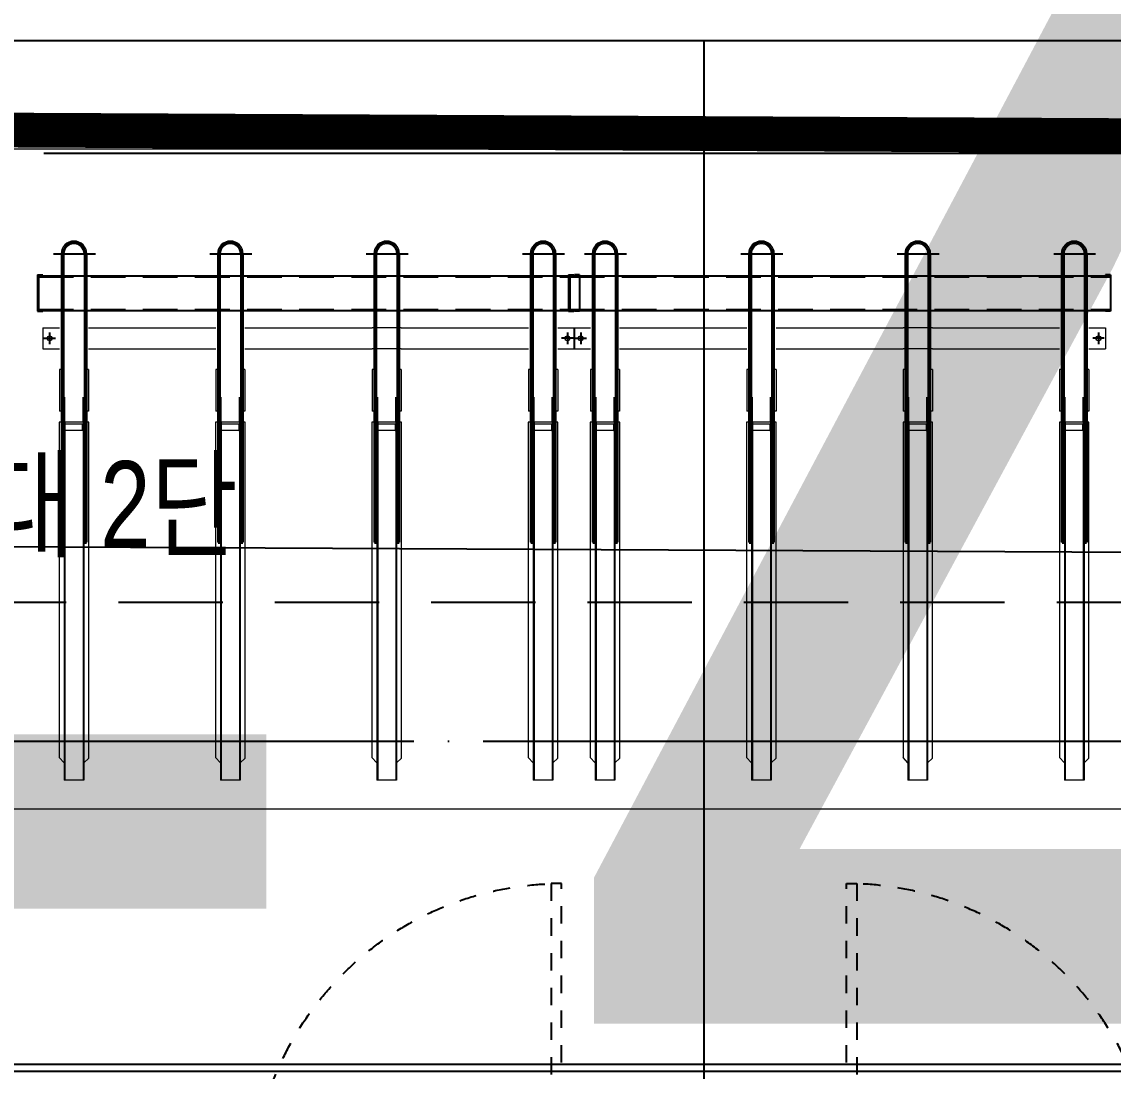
# Model space of a CAD drawing. Header units: millimetres. Extents: x 0 to 1390178, y 0 to 110113.
# Drawn here: x 470109 to 473250, y 49831 to 52851 of the extents above; entities that cross this region are included whole.
import ezdxf
from ezdxf.enums import TextEntityAlignment as Align
from ezdxf.xclip import XClip

# ---------------------------------------------------------------- set-up
doc = ezdxf.new("R2018")
doc.units = ezdxf.units.MM
doc.header["$LTSCALE"] = 100
doc.header["$XCLIPFRAME"] = 0
for name, pattern in [('X - 평면도$0$CEN', [62, 60, -1, 0, -1]), ('X - 평면도$0$H1', [1, 0.5, -0.5]), ('X - 평면도$0$HID', [1.5, 1, -0.5]), ('X - 평면도$0$PHANTOM2', [50, 40, -2, 2, -2, 2, -2])]:
    doc.linetypes.add(name, pattern=pattern)
doc.layers.get('DEFPOINTS').update_dxf_attribs({"color": 145})
for name, color, linetype in [('AA-XXXX-DIMS', 7, 'Continuous'), ('AA-XXXX-TEXT', 3, 'Continuous'), ('X - LAND$0$03-사철나무', 8, 'Continuous'), ('X - SHEET$0$AA-BORD-TEXT', 3, 'Continuous'), ('X - 평면도$0$$0$03-사철나무', 8, 'Continuous'), ('X - 평면도$0$0-구역계', 1, 'Continuous'), ('X - 평면도$0$4', 4, 'Continuous'), ('X - 평면도$0$A-CEN', 1, 'X - 평면도$0$CEN'), ('X - 평면도$0$A-grid', 7, 'Continuous'), ('X - 평면도$0$AA-EL-PCN8', 8, 'Continuous'), ('X - 평면도$0$AA-XXXX-CNTL', 1, 'X - 평면도$0$CEN'), ('X - 평면도$0$CEN', 1, 'X - 평면도$0$CEN'), ('X - 평면도$0$H7', 7, 'X - 평면도$0$HID'), ('X - 평면도$0$HID', 7, 'X - 평면도$0$HID')]:
    doc.layers.add(name, color=color, linetype=linetype)
for name, color, linetype, plot in [('X - LAND$0$DEFPOINT', 163, 'Continuous', False), ('X - 평면도$0$$0$DEFPOINT', 163, 'Continuous', False), ('X - 평면도$0$DEFPOINT', 163, 'Continuous', False)]:
    doc.layers.add(name, color=color, linetype=linetype, plot=plot)
doc.layers.add('X - 평면도$0$A-door', color=4, linetype='Continuous', lineweight=25)
doc.layers.add('X - 평면도$0$치수선', color=3, linetype='Continuous', lineweight=9)
doc.styles.add('HAUD01', font='Dotum.ttf')
doc.styles.get("Standard").update_dxf_attribs({"font": 'Dotum.ttf'})
doc.styles.add('X - SHEET$0$HAUD01', font='Dotum.ttf')
doc.dimstyles.new('HAUD-100', dxfattribs={"dimscale": 100, "dimtxt": 3, "dimasz": 1, "dimexe": 0, "dimexo": 3, "dimgap": 1, "dimtad": 1, "dimdec": 0, "dimdsep": 46, "dimlunit": 6, "dimtxsty": 'HAUD01', "dimblk": 'DIMDOT', "dimcen": 2.5, "dimdle": 1.5, "dimclrd": 7, "dimclre": 7, "dimclrt": 3, "dimadec": 0, "dimazin": 0, "dimtfac": 1, "dimtdec": 0, "dimtix": 1, "dimtmove": 2, "dimatfit": 3, "dimfxl": 1, "dimtvp": 1, "dimtolj": 1, "dimtzin": 0, "dimarcsym": 0})

# ---------------------------------------------------------------- blocks, each defined once
blk = doc.blocks.new('X - SHEET$0$HAUDsheetV')
at = {"layer": 'X - SHEET$0$AA-BORD-TEXT', "color": 3, "style": 'X - SHEET$0$HAUD01'}
for tag, p in [('PJCode', (786, 567.935)), ('작성자', (786.112, 194.824)), ('검토자', (786.112, 181.824)), ('최종검토자', (786.112, 168.824)), ('승인자', (786.112, 155.824)), ('일자', (786.832, 144.018)), ('개정번호', (812, 65.92))]:
    blk.add_attdef(tag, text='', height=3, dxfattribs=at).set_placement(p, align=Align.MIDDLE_CENTER)
at = {"layer": 'X - SHEET$0$AA-BORD-TEXT', "color": 3, "lineweight": 30, "flags": 104}
blk.add_attdef('PJTitle', text='', height=4, dxfattribs=at).set_placement((787.248, 536.622), align=Align.MIDDLE_CENTER)
blk = doc.blocks.new('X - SHEET')
ref = blk.add_blockref('X - SHEET$0$HAUDsheetV', (-100, 0), dxfattribs=dict(xscale=100, yscale=100, zscale=100))
lines = blk.add_mtext('중랑구 상봉동 116-49번지 일원 2030 청년주택 \\P신축공사', dxfattribs={"layer": 'X - SHEET$0$AA-BORD-TEXT', "color": 3, "insert": (78624.8, 53662.2), "char_height": 5056.517, "attachment_point": 1})
ref.add_attrib('PJTitle', '', (78624.8, 53662.2), dxfattribs={"flags": 104}).embed_mtext(lines)
blk = doc.blocks.new('DIMDOT')
at = {"layer": 'AA-XXXX-DIMS'}
for p, q in [((0, -1.5), (0, 1.5)), ((-1.5, 0), (1.5, 0))]:
    blk.add_line(p, q, dxfattribs=at)
for radius in [0.5, 0.25]:
    blk.add_circle((0, 0), radius, dxfattribs=at)
blk = doc.blocks.new('*D347')
at = {"color": 7, "lineweight": -2, "transparency": 16777216}
for p, q in [((-11317.2, 35787.4), (-11317.2, 37087.4)), ((-11217.2, 37087.4), (-6567.2, 37087.4)), ((-6467.2, 35787.4), (-6467.2, 37087.4))]:
    blk.add_line(p, q, dxfattribs=at)
at = {"layer": 'DEFPOINTS', "color": 0, "transparency": 16777216}
for p in [(-6467.2, 37087.4), (-11317.2, 35487.4, 0), (-6467.2, 35487.4, 0)]:
    blk.add_point(p, dxfattribs=at)
at = {"color": 7, "lineweight": -2, "transparency": 16777216, "xscale": 100, "yscale": 100, "zscale": 100, "rotation": 180}
blk.add_blockref('DIMDOT', (-11317.2, 37087.4), dxfattribs=at)
at = {"color": 7, "lineweight": -2, "transparency": 16777216, "xscale": 100, "yscale": 100, "zscale": 100}
blk.add_blockref('DIMDOT', (-6467.2, 37087.4), dxfattribs=at)
at = {"color": 3, "transparency": 16777216, "insert": (-8892.2, 37366.5), "char_height": 300, "attachment_point": 5, "style": 'HAUD01'}
blk.add_mtext('\\A1;4,850', dxfattribs=at)
blk = doc.blocks.new('*D377')
at = {"color": 7, "lineweight": -2, "transparency": 16777216}
for p, q in [((-13717.2, 35787.4), (-13717.2, 37087.4)), ((-13617.2, 37087.4), (-11417.2, 37087.4)), ((-11317.2, 35787.4), (-11317.2, 37087.4))]:
    blk.add_line(p, q, dxfattribs=at)
at = {"layer": 'DEFPOINTS', "color": 0, "transparency": 16777216}
for p in [(-11317.2, 37087.4), (-13717.2, 35487.4), (-11317.2, 35487.4)]:
    blk.add_point(p, dxfattribs=at)
at = {"color": 7, "lineweight": -2, "transparency": 16777216, "xscale": 100, "yscale": 100, "zscale": 100, "rotation": 180}
blk.add_blockref('DIMDOT', (-13717.2, 37087.4), dxfattribs=at)
at = {"color": 7, "lineweight": -2, "transparency": 16777216, "xscale": 100, "yscale": 100, "zscale": 100}
blk.add_blockref('DIMDOT', (-11317.2, 37087.4), dxfattribs=at)
at = {"color": 3, "transparency": 16777216, "insert": (-12517.2, 37366.5), "char_height": 300, "attachment_point": 5, "style": 'HAUD01'}
blk.add_mtext('\\A1;2,400', dxfattribs=at)
blk = doc.blocks.new('X - 평면도$0$A$C80b97300')
at = {"layer": 'X - 평면도$0$DEFPOINT'}
blk.add_lwpolyline([(159778.1, 61131.1), (159778.1, 61131.1), (126246.7, 50542.9), (117552.2, 69514.3), (112287.3, 67315.4), (106427.3, 84784.7), (99926.4, 82972.2), (96606.6, 93675.5), (102860.3, 95418.1), (120049, 99664.3), (127005.8, 101293.7), (135152.3, 103815.9), (143266.7, 106051.4), (150522.5, 89247.5), (152969.6, 82523.1), (154689.3, 77527.7), (159778.1, 61131.1)], dxfattribs=at)
blk = doc.blocks.new('X - 평면도$0$zw$32F5')
at = {"color": 8}
for p, q in [((6713, 1598), (6713, 767.9)), ((6721, 1598), (6721, 767.9)), ((6779, 1598), (6779, 767.9)), ((6787, 1598), (6787, 767.9)), ((7163, 1598), (7163, 767.9)), ((7171, 1598), (7171, 767.9)), ((7229, 1598), (7229, 767.9)), ((7237, 1598), (7237, 767.9)), ((7613, 1598), (7613, 767.9)), ((7621, 1598), (7621, 767.9)), ((7679, 1598), (7679, 767.9)), ((7687, 1598), (7687, 767.9)), ((8063, 1598), (8063, 767.9)), ((8071, 1598), (8071, 767.9)), ((8129, 1598), (8129, 767.9)), ((8137, 1598), (8137, 767.9)), ((8241.3, 1598), (8241.3, 767.9)), ((8249.3, 1598), (8249.3, 767.9)), ((8307.3, 1598), (8307.3, 767.9)), ((8315.3, 1598), (8315.3, 767.9)), ((8691.3, 1598), (8691.3, 767.9)), ((8699.3, 1598), (8699.3, 767.9)), ((8757.3, 1598), (8757.3, 767.9)), ((8765.3, 1598), (8765.3, 767.9)), ((9141.3, 1598), (9141.3, 767.9)), ((9149.3, 1598), (9149.3, 767.9)), ((9207.3, 1598), (9207.3, 767.9)), ((9215.3, 1598), (9215.3, 767.9)), ((9591.3, 1598), (9591.3, 767.9)), ((9599.3, 1598), (9599.3, 767.9)), ((9657.3, 1598), (9657.3, 767.9)), ((9665.3, 1598), (9665.3, 767.9)), ((6713, 1265), (6708, 1265)), ((6708, 1265), (6708, 1145)), ((6792, 1265), (6787, 1265)), ((6792, 1265), (6792, 1145)), ((7163, 1265), (7158, 1265)), ((7158, 1265), (7158, 1145)), ((7242, 1265), (7237, 1265)), ((7242, 1265), (7242, 1145)), ((7613, 1265), (7608, 1265)), ((7608, 1265), (7608, 1145)), ((7692, 1265), (7687, 1265)), ((7692, 1265), (7692, 1145)), ((8063, 1265), (8058, 1265)), ((8058, 1265), (8058, 1145)), ((8142, 1265), (8137, 1265)), ((8142, 1265), (8142, 1145)), ((8241.3, 1265), (8236.3, 1265)), ((8236.3, 1265), (8236.3, 1145)), ((8320.3, 1265), (8315.3, 1265)), ((8320.3, 1265), (8320.3, 1145)), ((8691.3, 1265), (8686.3, 1265)), ((8686.3, 1265), (8686.3, 1145)), ((8770.3, 1265), (8765.3, 1265)), ((8770.3, 1265), (8770.3, 1145)), ((9141.3, 1265), (9136.3, 1265)), ((9136.3, 1265), (9136.3, 1145)), ((9220.3, 1265), (9215.3, 1265)), ((9220.3, 1265), (9220.3, 1145)), ((9591.3, 1265), (9586.3, 1265)), ((9586.3, 1265), (9586.3, 1145)), ((9670.3, 1265), (9665.3, 1265)), ((9670.3, 1265), (9670.3, 1145)), ((6721.7, 1113.6), (6721.7, 1185.6)), ((6724, 1113.6), (6724, 1185.6)), ((6776, 1113.6), (6776, 1185.6)), ((6778.3, 1113.6), (6778.3, 1185.6)), ((7171.7, 1113.6), (7171.7, 1185.6)), ((7174, 1113.6), (7174, 1185.6)), ((7226, 1113.6), (7226, 1185.6)), ((7228.3, 1113.6), (7228.3, 1185.6)), ((7621.7, 1113.6), (7621.7, 1185.6)), ((7624, 1113.6), (7624, 1185.6)), ((7676, 1113.6), (7676, 1185.6)), ((7678.3, 1113.6), (7678.3, 1185.6)), ((8071.7, 1113.6), (8071.7, 1185.6)), ((8074, 1113.6), (8074, 1185.6)), ((8126, 1113.6), (8126, 1185.6)), ((8128.3, 1113.6), (8128.3, 1185.6)), ((8250, 1113.6), (8250, 1185.6)), ((8252.3, 1113.6), (8252.3, 1185.6)), ((8304.3, 1113.6), (8304.3, 1185.6)), ((8306.6, 1113.6), (8306.6, 1185.6)), ((8700, 1113.6), (8700, 1185.6)), ((8702.3, 1113.6), (8702.3, 1185.6)), ((8754.3, 1113.6), (8754.3, 1185.6)), ((8756.6, 1113.6), (8756.6, 1185.6)), ((9150, 1113.6), (9150, 1185.6)), ((9152.3, 1113.6), (9152.3, 1185.6)), ((9204.3, 1113.6), (9204.3, 1185.6)), ((9206.6, 1113.6), (9206.6, 1185.6)), ((9600, 1113.6), (9600, 1185.6)), ((9602.3, 1113.6), (9602.3, 1185.6)), ((9654.3, 1113.6), (9654.3, 1185.6)), ((9656.6, 1113.6), (9656.6, 1185.6)), ((6713, 1145), (6708, 1145)), ((6721.7, 1136), (6724, 1136)), ((6778.3, 1136), (6776, 1136)), ((6792, 1145), (6787, 1145)), ((7163, 1145), (7158, 1145)), ((7171.7, 1136), (7174, 1136)), ((7228.3, 1136), (7226, 1136)), ((7242, 1145), (7237, 1145)), ((7613, 1145), (7608, 1145)), ((7621.7, 1136), (7624, 1136)), ((7678.3, 1136), (7676, 1136)), ((7692, 1145), (7687, 1145)), ((8063, 1145), (8058, 1145)), ((8071.7, 1136), (8074, 1136)), ((8128.3, 1136), (8126, 1136)), ((8142, 1145), (8137, 1145)), ((8241.3, 1145), (8236.3, 1145)), ((8250, 1136), (8252.3, 1136)), ((8306.6, 1136), (8304.3, 1136)), ((8320.3, 1145), (8315.3, 1145)), ((8691.3, 1145), (8686.3, 1145)), ((8700, 1136), (8702.3, 1136)), ((8756.6, 1136), (8754.3, 1136)), ((8770.3, 1145), (8765.3, 1145)), ((9141.3, 1145), (9136.3, 1145)), ((9150, 1136), (9152.3, 1136)), ((9206.6, 1136), (9204.3, 1136)), ((9220.3, 1145), (9215.3, 1145)), ((9591.3, 1145), (9586.3, 1145)), ((9600, 1136), (9602.3, 1136)), ((9656.6, 1136), (9654.3, 1136)), ((9670.3, 1145), (9665.3, 1145)), ((6713, 1113.6), (6707.5, 1113.6)), ((6707.5, 1113.6), (6707.5, 148.6)), ((6713, 1113.6), (6721, 1113.6)), ((6717.2, 1102.6), (6716.7, 1102.1)), ((6716.7, 1102.1), (6716.7, 1095.1)), ((6717.2, 1102.6), (6717.2, 1094.6)), ((6724, 1102.6), (6717.2, 1102.6)), ((6720.8, 1102.6), (6720.8, 1094.6)), ((6779, 1113.6), (6721, 1113.6)), ((6724, 1102.6), (6725, 1102.6)), ((6725.5, 1107.6), (6725, 1107.1)), ((6725, 1090.1), (6725, 1107.1)), ((6774.5, 1107.6), (6725.5, 1107.6)), ((6775, 1107.1), (6774.5, 1107.6)), ((6775, 1090.1), (6775, 1107.1)), ((6776, 1102.6), (6775, 1102.6)), ((6776, 1102.6), (6782.8, 1102.6)), ((6778.3, 1113.6), (6778.3, 133.6)), ((6787, 1113.6), (6779, 1113.6)), ((6779.2, 1102.6), (6779.2, 1094.6)), ((6782.8, 1102.6), (6783.3, 1102.1)), ((6782.8, 1102.6), (6782.8, 1094.6)), ((6783.3, 1102.1), (6783.3, 1095.1)), ((6792.5, 1113.6), (6787, 1113.6)), ((6792.5, 146.9), (6792.5, 1113.6)), ((7163, 1113.6), (7157.5, 1113.6)), ((7157.5, 1113.6), (7157.5, 148.6)), ((7163, 1113.6), (7171, 1113.6)), ((7167.2, 1102.6), (7166.7, 1102.1)), ((7166.7, 1102.1), (7166.7, 1095.1)), ((7167.2, 1102.6), (7167.2, 1094.6)), ((7174, 1102.6), (7167.2, 1102.6)), ((7170.8, 1102.6), (7170.8, 1094.6)), ((7229, 1113.6), (7171, 1113.6)), ((7174, 1102.6), (7175, 1102.6)), ((7175.5, 1107.6), (7175, 1107.1)), ((7175, 1090.1), (7175, 1107.1)), ((7224.5, 1107.6), (7175.5, 1107.6)), ((7225, 1107.1), (7224.5, 1107.6)), ((7225, 1090.1), (7225, 1107.1)), ((7226, 1102.6), (7225, 1102.6)), ((7226, 1102.6), (7232.8, 1102.6)), ((7228.3, 1113.6), (7228.3, 133.6)), ((7237, 1113.6), (7229, 1113.6)), ((7229.2, 1102.6), (7229.2, 1094.6)), ((7232.8, 1102.6), (7233.3, 1102.1)), ((7232.8, 1102.6), (7232.8, 1094.6)), ((7233.3, 1102.1), (7233.3, 1095.1)), ((7242.5, 1113.6), (7237, 1113.6)), ((7242.5, 146.9), (7242.5, 1113.6)), ((7613, 1113.6), (7607.5, 1113.6)), ((7607.5, 1113.6), (7607.5, 148.6)), ((7613, 1113.6), (7621, 1113.6)), ((7617.2, 1102.6), (7616.7, 1102.1)), ((7616.7, 1102.1), (7616.7, 1095.1)), ((7617.2, 1102.6), (7617.2, 1094.6)), ((7624, 1102.6), (7617.2, 1102.6)), ((7620.8, 1102.6), (7620.8, 1094.6)), ((7679, 1113.6), (7621, 1113.6)), ((7624, 1102.6), (7625, 1102.6)), ((7625.5, 1107.6), (7625, 1107.1)), ((7625, 1090.1), (7625, 1107.1)), ((7674.5, 1107.6), (7625.5, 1107.6)), ((7675, 1107.1), (7674.5, 1107.6)), ((7675, 1090.1), (7675, 1107.1)), ((7676, 1102.6), (7675, 1102.6)), ((7676, 1102.6), (7682.8, 1102.6)), ((7678.3, 1113.6), (7678.3, 133.6)), ((7687, 1113.6), (7679, 1113.6)), ((7679.2, 1102.6), (7679.2, 1094.6)), ((7682.8, 1102.6), (7683.3, 1102.1)), ((7682.8, 1102.6), (7682.8, 1094.6)), ((7683.3, 1102.1), (7683.3, 1095.1)), ((7692.5, 1113.6), (7687, 1113.6)), ((7692.5, 146.9), (7692.5, 1113.6)), ((8063, 1113.6), (8057.5, 1113.6)), ((8057.5, 1113.6), (8057.5, 148.6)), ((8063, 1113.6), (8071, 1113.6)), ((8067.2, 1102.6), (8066.7, 1102.1)), ((8066.7, 1102.1), (8066.7, 1095.1)), ((8067.2, 1102.6), (8067.2, 1094.6)), ((8074, 1102.6), (8067.2, 1102.6)), ((8070.8, 1102.6), (8070.8, 1094.6)), ((8129, 1113.6), (8071, 1113.6)), ((8074, 1102.6), (8075, 1102.6)), ((8075.5, 1107.6), (8075, 1107.1)), ((8075, 1090.1), (8075, 1107.1)), ((8124.5, 1107.6), (8075.5, 1107.6)), ((8125, 1107.1), (8124.5, 1107.6)), ((8125, 1090.1), (8125, 1107.1)), ((8126, 1102.6), (8125, 1102.6)), ((8126, 1102.6), (8132.8, 1102.6)), ((8128.3, 1113.6), (8128.3, 133.6)), ((8137, 1113.6), (8129, 1113.6)), ((8129.2, 1102.6), (8129.2, 1094.6)), ((8132.8, 1102.6), (8133.3, 1102.1)), ((8132.8, 1102.6), (8132.8, 1094.6)), ((8133.3, 1102.1), (8133.3, 1095.1)), ((8142.5, 1113.6), (8137, 1113.6)), ((8142.5, 146.9), (8142.5, 1113.6)), ((8241.3, 1113.6), (8235.8, 1113.6)), ((8235.8, 1113.6), (8235.8, 148.6)), ((8241.3, 1113.6), (8249.3, 1113.6)), ((8245.5, 1102.6), (8245, 1102.1)), ((8245, 1102.1), (8245, 1095.1)), ((8245.5, 1102.6), (8245.5, 1094.6)), ((8252.3, 1102.6), (8245.5, 1102.6)), ((8249.1, 1102.6), (8249.1, 1094.6)), ((8307.3, 1113.6), (8249.3, 1113.6)), ((8252.3, 1102.6), (8253.3, 1102.6)), ((8253.8, 1107.6), (8253.3, 1107.1)), ((8253.3, 1090.1), (8253.3, 1107.1)), ((8302.8, 1107.6), (8253.8, 1107.6)), ((8303.3, 1107.1), (8302.8, 1107.6)), ((8303.3, 1090.1), (8303.3, 1107.1)), ((8304.3, 1102.6), (8303.3, 1102.6)), ((8304.3, 1102.6), (8311.1, 1102.6)), ((8306.6, 1113.6), (8306.6, 133.6)), ((8315.3, 1113.6), (8307.3, 1113.6)), ((8307.5, 1102.6), (8307.5, 1094.6)), ((8311.1, 1102.6), (8311.6, 1102.1)), ((8311.1, 1102.6), (8311.1, 1094.6)), ((8311.6, 1102.1), (8311.6, 1095.1)), ((8320.8, 1113.6), (8315.3, 1113.6)), ((8320.8, 146.9), (8320.8, 1113.6)), ((8691.3, 1113.6), (8685.8, 1113.6)), ((8685.8, 1113.6), (8685.8, 148.6)), ((8691.3, 1113.6), (8699.3, 1113.6)), ((8695.5, 1102.6), (8695, 1102.1)), ((8695, 1102.1), (8695, 1095.1)), ((8695.5, 1102.6), (8695.5, 1094.6)), ((8702.3, 1102.6), (8695.5, 1102.6)), ((8699.1, 1102.6), (8699.1, 1094.6)), ((8757.3, 1113.6), (8699.3, 1113.6)), ((8702.3, 1102.6), (8703.3, 1102.6)), ((8703.8, 1107.6), (8703.3, 1107.1)), ((8703.3, 1090.1), (8703.3, 1107.1)), ((8752.8, 1107.6), (8703.8, 1107.6)), ((8753.3, 1107.1), (8752.8, 1107.6)), ((8753.3, 1090.1), (8753.3, 1107.1)), ((8754.3, 1102.6), (8753.3, 1102.6)), ((8754.3, 1102.6), (8761.1, 1102.6)), ((8756.6, 1113.6), (8756.6, 133.6)), ((8765.3, 1113.6), (8757.3, 1113.6)), ((8757.5, 1102.6), (8757.5, 1094.6)), ((8761.1, 1102.6), (8761.6, 1102.1)), ((8761.1, 1102.6), (8761.1, 1094.6)), ((8761.6, 1102.1), (8761.6, 1095.1)), ((8770.8, 1113.6), (8765.3, 1113.6)), ((8770.8, 146.9), (8770.8, 1113.6)), ((9141.3, 1113.6), (9135.8, 1113.6)), ((9135.8, 1113.6), (9135.8, 148.6)), ((9141.3, 1113.6), (9149.3, 1113.6)), ((9145.5, 1102.6), (9145, 1102.1)), ((9145, 1102.1), (9145, 1095.1)), ((9145.5, 1102.6), (9145.5, 1094.6)), ((9152.3, 1102.6), (9145.5, 1102.6)), ((9149.1, 1102.6), (9149.1, 1094.6)), ((9207.3, 1113.6), (9149.3, 1113.6)), ((9152.3, 1102.6), (9153.3, 1102.6)), ((9153.8, 1107.6), (9153.3, 1107.1)), ((9153.3, 1090.1), (9153.3, 1107.1)), ((9202.8, 1107.6), (9153.8, 1107.6)), ((9203.3, 1107.1), (9202.8, 1107.6)), ((9203.3, 1090.1), (9203.3, 1107.1)), ((9204.3, 1102.6), (9203.3, 1102.6)), ((9204.3, 1102.6), (9211.1, 1102.6)), ((9206.6, 1113.6), (9206.6, 133.6)), ((9215.3, 1113.6), (9207.3, 1113.6)), ((9207.5, 1102.6), (9207.5, 1094.6)), ((9211.1, 1102.6), (9211.6, 1102.1)), ((9211.1, 1102.6), (9211.1, 1094.6)), ((9211.6, 1102.1), (9211.6, 1095.1)), ((9220.8, 1113.6), (9215.3, 1113.6)), ((9220.8, 146.9), (9220.8, 1113.6)), ((9591.3, 1113.6), (9585.8, 1113.6)), ((9585.8, 1113.6), (9585.8, 148.6)), ((9591.3, 1113.6), (9599.3, 1113.6)), ((9595.5, 1102.6), (9595, 1102.1)), ((9595, 1102.1), (9595, 1095.1)), ((9595.5, 1102.6), (9595.5, 1094.6)), ((9602.3, 1102.6), (9595.5, 1102.6)), ((9599.1, 1102.6), (9599.1, 1094.6)), ((9657.3, 1113.6), (9599.3, 1113.6)), ((9602.3, 1102.6), (9603.3, 1102.6)), ((9603.8, 1107.6), (9603.3, 1107.1)), ((9603.3, 1090.1), (9603.3, 1107.1)), ((9652.8, 1107.6), (9603.8, 1107.6)), ((9653.3, 1107.1), (9652.8, 1107.6)), ((9653.3, 1090.1), (9653.3, 1107.1)), ((9654.3, 1102.6), (9653.3, 1102.6)), ((9654.3, 1102.6), (9661.1, 1102.6)), ((9656.6, 1113.6), (9656.6, 133.6)), ((9665.3, 1113.6), (9657.3, 1113.6)), ((9657.5, 1102.6), (9657.5, 1094.6)), ((9661.1, 1102.6), (9661.6, 1102.1)), ((9661.1, 1102.6), (9661.1, 1094.6)), ((9661.6, 1102.1), (9661.6, 1095.1)), ((9670.8, 1113.6), (9665.3, 1113.6)), ((9670.8, 146.9), (9670.8, 1113.6)), ((6717.2, 1094.6), (6716.7, 1095.1)), ((6724, 1094.6), (6717.2, 1094.6)), ((6724, 1094.6), (6725, 1094.6)), ((6725.5, 1089.6), (6725, 1090.1)), ((6774.5, 1089.6), (6725.5, 1089.6)), ((6774.5, 1089.6), (6775, 1090.1)), ((6776, 1094.6), (6775, 1094.6)), ((6776, 1094.6), (6782.8, 1094.6)), ((6782.8, 1094.6), (6783.3, 1095.1)), ((7167.2, 1094.6), (7166.7, 1095.1)), ((7174, 1094.6), (7167.2, 1094.6)), ((7174, 1094.6), (7175, 1094.6)), ((7175.5, 1089.6), (7175, 1090.1)), ((7224.5, 1089.6), (7175.5, 1089.6)), ((7224.5, 1089.6), (7225, 1090.1)), ((7226, 1094.6), (7225, 1094.6)), ((7226, 1094.6), (7232.8, 1094.6)), ((7232.8, 1094.6), (7233.3, 1095.1)), ((7617.2, 1094.6), (7616.7, 1095.1)), ((7624, 1094.6), (7617.2, 1094.6)), ((7624, 1094.6), (7625, 1094.6)), ((7625.5, 1089.6), (7625, 1090.1)), ((7674.5, 1089.6), (7625.5, 1089.6)), ((7674.5, 1089.6), (7675, 1090.1)), ((7676, 1094.6), (7675, 1094.6)), ((7676, 1094.6), (7682.8, 1094.6)), ((7682.8, 1094.6), (7683.3, 1095.1)), ((8067.2, 1094.6), (8066.7, 1095.1)), ((8074, 1094.6), (8067.2, 1094.6)), ((8074, 1094.6), (8075, 1094.6)), ((8075.5, 1089.6), (8075, 1090.1)), ((8124.5, 1089.6), (8075.5, 1089.6)), ((8124.5, 1089.6), (8125, 1090.1)), ((8126, 1094.6), (8125, 1094.6)), ((8126, 1094.6), (8132.8, 1094.6)), ((8132.8, 1094.6), (8133.3, 1095.1)), ((8245.5, 1094.6), (8245, 1095.1)), ((8252.3, 1094.6), (8245.5, 1094.6)), ((8252.3, 1094.6), (8253.3, 1094.6)), ((8253.8, 1089.6), (8253.3, 1090.1)), ((8302.8, 1089.6), (8253.8, 1089.6)), ((8302.8, 1089.6), (8303.3, 1090.1)), ((8304.3, 1094.6), (8303.3, 1094.6)), ((8304.3, 1094.6), (8311.1, 1094.6)), ((8311.1, 1094.6), (8311.6, 1095.1)), ((8695.5, 1094.6), (8695, 1095.1)), ((8702.3, 1094.6), (8695.5, 1094.6)), ((8702.3, 1094.6), (8703.3, 1094.6)), ((8703.8, 1089.6), (8703.3, 1090.1)), ((8752.8, 1089.6), (8703.8, 1089.6)), ((8752.8, 1089.6), (8753.3, 1090.1)), ((8754.3, 1094.6), (8753.3, 1094.6)), ((8754.3, 1094.6), (8761.1, 1094.6)), ((8761.1, 1094.6), (8761.6, 1095.1)), ((9145.5, 1094.6), (9145, 1095.1)), ((9152.3, 1094.6), (9145.5, 1094.6)), ((9152.3, 1094.6), (9153.3, 1094.6)), ((9153.8, 1089.6), (9153.3, 1090.1)), ((9202.8, 1089.6), (9153.8, 1089.6)), ((9202.8, 1089.6), (9203.3, 1090.1)), ((9204.3, 1094.6), (9203.3, 1094.6)), ((9204.3, 1094.6), (9211.1, 1094.6)), ((9211.1, 1094.6), (9211.6, 1095.1)), ((9595.5, 1094.6), (9595, 1095.1)), ((9602.3, 1094.6), (9595.5, 1094.6)), ((9602.3, 1094.6), (9603.3, 1094.6)), ((9603.8, 1089.6), (9603.3, 1090.1)), ((9652.8, 1089.6), (9603.8, 1089.6)), ((9652.8, 1089.6), (9653.3, 1090.1)), ((9654.3, 1094.6), (9653.3, 1094.6)), ((9654.3, 1094.6), (9661.1, 1094.6)), ((9661.1, 1094.6), (9661.6, 1095.1)), ((6721, 767.9), (6713, 767.9)), ((6787, 767.9), (6779, 767.9)), ((7171, 767.9), (7163, 767.9)), ((7237, 767.9), (7229, 767.9)), ((7621, 767.9), (7613, 767.9)), ((7687, 767.9), (7679, 767.9)), ((8071, 767.9), (8063, 767.9)), ((8137, 767.9), (8129, 767.9)), ((8249.3, 767.9), (8241.3, 767.9)), ((8315.3, 767.9), (8307.3, 767.9)), ((8699.3, 767.9), (8691.3, 767.9)), ((8765.3, 767.9), (8757.3, 767.9)), ((9149.3, 767.9), (9141.3, 767.9)), ((9215.3, 767.9), (9207.3, 767.9)), ((9599.3, 767.9), (9591.3, 767.9)), ((9665.3, 767.9), (9657.3, 767.9)), ((6721.7, 133.6), (6707.5, 148.6)), ((6721.7, 133.6), (6721.7, 83.6)), ((6721.7, 133.6), (6724, 133.6)), ((6778.3, 133.6), (6776, 133.6)), ((6778.3, 133.6), (6792.5, 146.9)), ((6778.3, 133.6), (6778.3, 83.6)), ((7171.7, 133.6), (7157.5, 148.6)), ((7171.7, 133.6), (7171.7, 83.6)), ((7171.7, 133.6), (7174, 133.6)), ((7228.3, 133.6), (7226, 133.6)), ((7228.3, 133.6), (7242.5, 146.9)), ((7228.3, 133.6), (7228.3, 83.6)), ((7621.7, 133.6), (7607.5, 148.6)), ((7621.7, 133.6), (7621.7, 83.6)), ((7621.7, 133.6), (7624, 133.6)), ((7678.3, 133.6), (7676, 133.6)), ((7678.3, 133.6), (7692.5, 146.9)), ((7678.3, 133.6), (7678.3, 83.6)), ((8071.7, 133.6), (8057.5, 148.6)), ((8071.7, 133.6), (8071.7, 83.6)), ((8071.7, 133.6), (8074, 133.6)), ((8128.3, 133.6), (8126, 133.6)), ((8128.3, 133.6), (8142.5, 146.9)), ((8128.3, 133.6), (8128.3, 83.6)), ((8250, 133.6), (8235.8, 148.6)), ((8250, 133.6), (8250, 83.6)), ((8250, 133.6), (8252.3, 133.6)), ((8306.6, 133.6), (8304.3, 133.6)), ((8306.6, 133.6), (8320.8, 146.9)), ((8306.6, 133.6), (8306.6, 83.6)), ((8700, 133.6), (8685.8, 148.6)), ((8700, 133.6), (8700, 83.6)), ((8700, 133.6), (8702.3, 133.6)), ((8756.6, 133.6), (8754.3, 133.6)), ((8756.6, 133.6), (8770.8, 146.9)), ((8756.6, 133.6), (8756.6, 83.6)), ((9150, 133.6), (9135.8, 148.6)), ((9150, 133.6), (9150, 83.6)), ((9150, 133.6), (9152.3, 133.6)), ((9206.6, 133.6), (9204.3, 133.6)), ((9206.6, 133.6), (9220.8, 146.9)), ((9206.6, 133.6), (9206.6, 83.6)), ((9600, 133.6), (9585.8, 148.6)), ((9600, 133.6), (9600, 83.6)), ((9600, 133.6), (9602.3, 133.6)), ((9656.6, 133.6), (9654.3, 133.6)), ((9656.6, 133.6), (9670.8, 146.9)), ((9656.6, 133.6), (9656.6, 83.6)), ((6778.3, 83.6), (6721.7, 83.6)), ((7228.3, 83.6), (7171.7, 83.6)), ((7678.3, 83.6), (7621.7, 83.6)), ((8128.3, 83.6), (8071.7, 83.6)), ((8306.6, 83.6), (8250, 83.6)), ((8756.6, 83.6), (8700, 83.6)), ((9206.6, 83.6), (9150, 83.6)), ((9656.6, 83.6), (9600, 83.6))]:
    blk.add_line(p, q, dxfattribs=at)
for p, q in [((6660, 1385), (6708, 1385)), ((6660, 1385), (6660, 1325)), ((6792, 1385), (7158, 1385)), ((7242, 1385), (7608, 1385)), ((7692, 1385), (7608, 1385)), ((7692, 1385), (8058, 1385)), ((8142, 1385), (8190, 1385)), ((8188.3, 1385), (8236.3, 1385)), ((8188.3, 1385), (8188.3, 1325)), ((8190, 1385), (8190, 1325)), ((8320.3, 1385), (8686.3, 1385)), ((8770.3, 1385), (9136.3, 1385)), ((9220.3, 1385), (9136.3, 1385)), ((9220.3, 1385), (9586.3, 1385)), ((9670.3, 1385), (9718.3, 1385)), ((9718.3, 1385), (9718.3, 1325)), ((6660, 1325), (6708, 1325)), ((6792, 1325), (7158, 1325)), ((7242, 1325), (7608, 1325)), ((7692, 1325), (7608, 1325)), ((7692, 1325), (8058, 1325)), ((8142, 1325), (8190, 1325)), ((8188.3, 1325), (8236.3, 1325)), ((8320.3, 1325), (8686.3, 1325)), ((8770.3, 1325), (9136.3, 1325)), ((9220.3, 1325), (9136.3, 1325)), ((9220.3, 1325), (9586.3, 1325)), ((9670.3, 1325), (9718.3, 1325))]:
    blk.add_line(p, q)
at = {"color": 4}
blk.add_lwpolyline([(0, 1900), (13078.3, 1900), (13078.3, 0), (0, 0)], close=True, dxfattribs=at)
at = {"color": 8}
for points in [[(6721.7, 1101.1), (6720.8, 1101.1), (6720.8, 1103.5), (6721.7, 1103.5)], [(6778.3, 1101.1), (6779.2, 1101.1), (6779.2, 1103.5), (6778.3, 1103.5)], [(7171.7, 1101.1), (7170.8, 1101.1), (7170.8, 1103.5), (7171.7, 1103.5)], [(7228.3, 1101.1), (7229.2, 1101.1), (7229.2, 1103.5), (7228.3, 1103.5)], [(7621.7, 1101.1), (7620.8, 1101.1), (7620.8, 1103.5), (7621.7, 1103.5)], [(7678.3, 1101.1), (7679.2, 1101.1), (7679.2, 1103.5), (7678.3, 1103.5)], [(8071.7, 1101.1), (8070.8, 1101.1), (8070.8, 1103.5), (8071.7, 1103.5)], [(8128.3, 1101.1), (8129.2, 1101.1), (8129.2, 1103.5), (8128.3, 1103.5)], [(8250, 1101.1), (8249.1, 1101.1), (8249.1, 1103.5), (8250, 1103.5)], [(8306.6, 1101.1), (8307.5, 1101.1), (8307.5, 1103.5), (8306.6, 1103.5)], [(8700, 1101.1), (8699.1, 1101.1), (8699.1, 1103.5), (8700, 1103.5)], [(8756.6, 1101.1), (8757.5, 1101.1), (8757.5, 1103.5), (8756.6, 1103.5)], [(9150, 1101.1), (9149.1, 1101.1), (9149.1, 1103.5), (9150, 1103.5)], [(9206.6, 1101.1), (9207.5, 1101.1), (9207.5, 1103.5), (9206.6, 1103.5)], [(9600, 1101.1), (9599.1, 1101.1), (9599.1, 1103.5), (9600, 1103.5)], [(9656.6, 1101.1), (9657.5, 1101.1), (9657.5, 1103.5), (9656.6, 1103.5)], [(6721.7, 1096), (6720.8, 1096), (6720.8, 1093.6), (6721.7, 1093.6)], [(6778.3, 1096), (6779.2, 1096), (6779.2, 1093.6), (6778.3, 1093.6)], [(7171.7, 1096), (7170.8, 1096), (7170.8, 1093.6), (7171.7, 1093.6)], [(7228.3, 1096), (7229.2, 1096), (7229.2, 1093.6), (7228.3, 1093.6)], [(7621.7, 1096), (7620.8, 1096), (7620.8, 1093.6), (7621.7, 1093.6)], [(7678.3, 1096), (7679.2, 1096), (7679.2, 1093.6), (7678.3, 1093.6)], [(8071.7, 1096), (8070.8, 1096), (8070.8, 1093.6), (8071.7, 1093.6)], [(8128.3, 1096), (8129.2, 1096), (8129.2, 1093.6), (8128.3, 1093.6)], [(8250, 1096), (8249.1, 1096), (8249.1, 1093.6), (8250, 1093.6)], [(8306.6, 1096), (8307.5, 1096), (8307.5, 1093.6), (8306.6, 1093.6)], [(8700, 1096), (8699.1, 1096), (8699.1, 1093.6), (8700, 1093.6)], [(8756.6, 1096), (8757.5, 1096), (8757.5, 1093.6), (8756.6, 1093.6)], [(9150, 1096), (9149.1, 1096), (9149.1, 1093.6), (9150, 1093.6)], [(9206.6, 1096), (9207.5, 1096), (9207.5, 1093.6), (9206.6, 1093.6)], [(9600, 1096), (9599.1, 1096), (9599.1, 1093.6), (9600, 1093.6)], [(9656.6, 1096), (9657.5, 1096), (9657.5, 1093.6), (9656.6, 1093.6)]]:
    blk.add_lwpolyline(points, close=True, dxfattribs=at)
for points in [[(6721.7, 1113.4), (6721.7, 83.6)], [(6724, 1113.4), (6724, 83.6)], [(6776, 1113.6), (6776, 83.6)], [(7171.7, 1113.4), (7171.7, 83.6)], [(7174, 1113.4), (7174, 83.6)], [(7226, 1113.6), (7226, 83.6)], [(7621.7, 1113.4), (7621.7, 83.6)], [(7624, 1113.4), (7624, 83.6)], [(7676, 1113.6), (7676, 83.6)], [(8071.7, 1113.4), (8071.7, 83.6)], [(8074, 1113.4), (8074, 83.6)], [(8126, 1113.6), (8126, 83.6)], [(8250, 1113.4), (8250, 83.6)], [(8252.3, 1113.4), (8252.3, 83.6)], [(8304.3, 1113.6), (8304.3, 83.6)], [(8700, 1113.4), (8700, 83.6)], [(8702.3, 1113.4), (8702.3, 83.6)], [(8754.3, 1113.6), (8754.3, 83.6)], [(9150, 1113.4), (9150, 83.6)], [(9152.3, 1113.4), (9152.3, 83.6)], [(9204.3, 1113.6), (9204.3, 83.6)], [(9600, 1113.4), (9600, 83.6)], [(9602.3, 1113.4), (9602.3, 83.6)], [(9654.3, 1113.6), (9654.3, 83.6)], [(6714.9, 1098.6), (6725.7, 1098.6)], [(7164.9, 1098.6), (7175.7, 1098.6)], [(7614.9, 1098.6), (7625.7, 1098.6)], [(8064.9, 1098.6), (8075.7, 1098.6)], [(8243.2, 1098.6), (8254, 1098.6)], [(8693.2, 1098.6), (8704, 1098.6)], [(9143.2, 1098.6), (9154, 1098.6)], [(9593.2, 1098.6), (9604, 1098.6)]]:
    blk.add_lwpolyline(points, dxfattribs=at)
for centre in [(6680, 1355), (8170, 1355), (8208.3, 1355), (9698.3, 1355)]:
    blk.add_circle(centre, 7)
for centre, radius in [((6750, 1598), 37), ((7200, 1598), 37), ((7650, 1598), 37), ((8100, 1598), 37), ((8278.3, 1598), 37), ((8728.3, 1598), 37), ((9178.3, 1598), 37), ((9628.3, 1598), 37), ((6750, 1598), 29), ((7200, 1598), 29), ((7650, 1598), 29), ((8100, 1598), 29), ((8278.3, 1598), 29), ((8728.3, 1598), 29), ((9178.3, 1598), 29), ((9628.3, 1598), 29)]:
    blk.add_arc(centre, radius, 0, 180, dxfattribs=at)
for points in [[(6721.7, 1101.1), (6720.8, 1101.1), (6721.7, 1103.5), (6720.8, 1103.5)], [(6778.3, 1101.1), (6779.2, 1101.1), (6778.3, 1103.5), (6779.2, 1103.5)], [(7171.7, 1101.1), (7170.8, 1101.1), (7171.7, 1103.5), (7170.8, 1103.5)], [(7228.3, 1101.1), (7229.2, 1101.1), (7228.3, 1103.5), (7229.2, 1103.5)], [(7621.7, 1101.1), (7620.8, 1101.1), (7621.7, 1103.5), (7620.8, 1103.5)], [(7678.3, 1101.1), (7679.2, 1101.1), (7678.3, 1103.5), (7679.2, 1103.5)], [(8071.7, 1101.1), (8070.8, 1101.1), (8071.7, 1103.5), (8070.8, 1103.5)], [(8128.3, 1101.1), (8129.2, 1101.1), (8128.3, 1103.5), (8129.2, 1103.5)], [(8250, 1101.1), (8249.1, 1101.1), (8250, 1103.5), (8249.1, 1103.5)], [(8306.6, 1101.1), (8307.5, 1101.1), (8306.6, 1103.5), (8307.5, 1103.5)], [(8700, 1101.1), (8699.1, 1101.1), (8700, 1103.5), (8699.1, 1103.5)], [(8756.6, 1101.1), (8757.5, 1101.1), (8756.6, 1103.5), (8757.5, 1103.5)], [(9150, 1101.1), (9149.1, 1101.1), (9150, 1103.5), (9149.1, 1103.5)], [(9206.6, 1101.1), (9207.5, 1101.1), (9206.6, 1103.5), (9207.5, 1103.5)], [(9600, 1101.1), (9599.1, 1101.1), (9600, 1103.5), (9599.1, 1103.5)], [(9656.6, 1101.1), (9657.5, 1101.1), (9656.6, 1103.5), (9657.5, 1103.5)], [(6721.7, 1096), (6720.8, 1096), (6721.7, 1093.6), (6720.8, 1093.6)], [(6778.3, 1096), (6779.2, 1096), (6778.3, 1093.6), (6779.2, 1093.6)], [(7171.7, 1096), (7170.8, 1096), (7171.7, 1093.6), (7170.8, 1093.6)], [(7228.3, 1096), (7229.2, 1096), (7228.3, 1093.6), (7229.2, 1093.6)], [(7621.7, 1096), (7620.8, 1096), (7621.7, 1093.6), (7620.8, 1093.6)], [(7678.3, 1096), (7679.2, 1096), (7678.3, 1093.6), (7679.2, 1093.6)], [(8071.7, 1096), (8070.8, 1096), (8071.7, 1093.6), (8070.8, 1093.6)], [(8128.3, 1096), (8129.2, 1096), (8128.3, 1093.6), (8129.2, 1093.6)], [(8250, 1096), (8249.1, 1096), (8250, 1093.6), (8249.1, 1093.6)], [(8306.6, 1096), (8307.5, 1096), (8306.6, 1093.6), (8307.5, 1093.6)], [(8700, 1096), (8699.1, 1096), (8700, 1093.6), (8699.1, 1093.6)], [(8756.6, 1096), (8757.5, 1096), (8756.6, 1093.6), (8757.5, 1093.6)], [(9150, 1096), (9149.1, 1096), (9150, 1093.6), (9149.1, 1093.6)], [(9206.6, 1096), (9207.5, 1096), (9206.6, 1093.6), (9207.5, 1093.6)], [(9600, 1096), (9599.1, 1096), (9600, 1093.6), (9599.1, 1093.6)], [(9656.6, 1096), (9657.5, 1096), (9656.6, 1093.6), (9657.5, 1093.6)]]:
    blk.add_solid(points, dxfattribs=at)
at = {"layer": 'X - 평면도$0$4', "color": 9, "linetype": 'Continuous'}
for p, q in [((6645, 1537.3), (6645, 1432.7)), ((6645, 1537.3), (6660, 1537.3)), ((6648.2, 1535), (6648.2, 1435)), ((6648.2, 1535), (8201.8, 1535)), ((8167.5, 1535), (8201.8, 1535)), ((8173.3, 1537.3), (8173.3, 1432.7)), ((8173.3, 1537.3), (8188.3, 1537.3)), ((8176.5, 1535), (8176.5, 1435)), ((8176.5, 1535), (9730.1, 1535)), ((8205, 1537.3), (8190, 1537.3)), ((8190, 1537.3), (8190, 1535)), ((8205, 1537.3), (8205, 1432.7)), ((9695.8, 1535), (9730.1, 1535)), ((9733.3, 1537.3), (9718.3, 1537.3)), ((9718.3, 1537.3), (9718.3, 1535)), ((9733.3, 1537.3), (9733.3, 1432.7)), ((6645, 1432.7), (6660, 1432.7)), ((6648.2, 1435), (8201.8, 1435)), ((8167.5, 1435), (8201.8, 1435)), ((8173.3, 1432.7), (8188.3, 1432.7)), ((8176.5, 1435), (9730.1, 1435)), ((8190, 1435), (8190, 1432.7)), ((8205, 1432.7), (8190, 1432.7)), ((9695.8, 1435), (9730.1, 1435)), ((9718.3, 1435), (9718.3, 1432.7)), ((9733.3, 1432.7), (9718.3, 1432.7))]:
    blk.add_line(p, q, dxfattribs=at)
at = {"layer": 'X - 평면도$0$4', "color": 3, "linetype": 'Continuous'}
for p, q in [((6776.2, 955.2), (6778.5, 955.2)), ((7226.2, 955.2), (7228.5, 955.2)), ((7676.2, 955.2), (7678.5, 955.2)), ((8126.2, 955.2), (8128.5, 955.2)), ((8304.5, 955.2), (8306.8, 955.2)), ((8754.5, 955.2), (8756.8, 955.2)), ((9204.5, 955.2), (9206.8, 955.2)), ((9654.5, 955.2), (9656.8, 955.2))]:
    blk.add_line(p, q, dxfattribs=at)
at = {"layer": 'X - 평면도$0$CEN'}
for p, q in [((6691.1, 1598), (6811.5, 1598)), ((6717, 1598), (6717, 763.9)), ((6783, 1598), (6783, 763.9)), ((7141.1, 1598), (7261.5, 1598)), ((7167, 1598), (7167, 763.9)), ((7233, 1598), (7233, 763.9)), ((7591.1, 1598), (7711.5, 1598)), ((7617, 1598), (7617, 763.9)), ((7683, 1598), (7683, 763.9)), ((8041.1, 1598), (8161.5, 1598)), ((8067, 1598), (8067, 763.9)), ((8133, 1598), (8133, 763.9)), ((8219.4, 1598), (8339.8, 1598)), ((8245.3, 1598), (8245.3, 763.9)), ((8311.3, 1598), (8311.3, 763.9)), ((8669.4, 1598), (8789.8, 1598)), ((8695.3, 1598), (8695.3, 763.9)), ((8761.3, 1598), (8761.3, 763.9)), ((9119.4, 1598), (9239.8, 1598)), ((9145.3, 1598), (9145.3, 763.9)), ((9211.3, 1598), (9211.3, 763.9)), ((9569.4, 1598), (9689.8, 1598)), ((9595.3, 1598), (9595.3, 763.9)), ((9661.3, 1598), (9661.3, 763.9)), ((6663.4, 1355), (6696.6, 1355)), ((6680, 1371.6), (6680, 1338.4)), ((8186.6, 1355), (8153.4, 1355)), ((8170, 1371.6), (8170, 1338.4)), ((8191.7, 1355), (8224.9, 1355)), ((8208.3, 1371.6), (8208.3, 1338.4)), ((9714.9, 1355), (9681.7, 1355)), ((9698.3, 1371.6), (9698.3, 1338.4))]:
    blk.add_line(p, q, dxfattribs=at)
for centre in [(6750, 1598), (7200, 1598), (7650, 1598), (8100, 1598), (8278.3, 1598), (8728.3, 1598), (9178.3, 1598), (9628.3, 1598)]:
    blk.add_arc(centre, 33, 0, 180, dxfattribs=at)
at = {"layer": 'X - 평면도$0$HID', "color": 9}
for p, q in [((6648.2, 1531.8), (8201.8, 1531.8)), ((8167.5, 1531.8), (8201.8, 1531.8)), ((8176.5, 1531.8), (9730.1, 1531.8)), ((9695.8, 1531.8), (9730.1, 1531.8)), ((6648.2, 1438.2), (8201.8, 1438.2)), ((8165, 1438.2), (8201.8, 1438.2)), ((8176.5, 1438.2), (9730.1, 1438.2)), ((9693.3, 1438.2), (9730.1, 1438.2))]:
    blk.add_line(p, q, dxfattribs=at)
blk = doc.blocks.new('*U1018')
at = {"layer": 'X - 평면도$0$A-door', "color": 9}
for p, q in [((50, 20), (950, 20)), ((50, -20), (950, -20))]:
    blk.add_line(p, q, dxfattribs=at)
at = {"layer": 'X - 평면도$0$A-door', "linetype": 'X - 평면도$0$H1'}
blk.add_lwpolyline([(60, -25), (60, 890), (90, 890), (90, -25)], close=True, dxfattribs=at)
at = {"layer": 'X - 평면도$0$A-door'}
for points in [[(0, -100), (50, -100), (50, 100), (0, 100)], [(950, -100), (1000, -100), (1000, 100), (950, 100)], [(60, 25), (60, -890), (90, -890), (90, 25)]]:
    blk.add_lwpolyline(points, close=True, dxfattribs=at)
blk.add_circle((75, 0), 5, dxfattribs=at)
at = {"layer": 'X - 평면도$0$A-door', "color": 1, "linetype": 'X - 평면도$0$H1'}
blk.add_arc((60, 0), 890, 360, 90, dxfattribs=at)
at = {"layer": 'X - 평면도$0$A-door', "color": 1}
blk.add_arc((60, 0), 890, 270, 0, dxfattribs=at)
blk = doc.blocks.new('X - 평면도$0$A$C131C07CB')
at = {"layer": 'X - 평면도$0$0-구역계', "color": 1, "linetype": 'X - 평면도$0$PHANTOM2', "const_width": 100, "flags": 128}
blk.add_lwpolyline([(50107.6, 50545.8), (32939.7, 50631), (27658.3, 50495.5), (20509.2, 50187), (2300.2, 48328.6), (1988.3, 39917.6), (1940.1, 31389.8), (1398.8, 24265.2), (271.6, 6595.7), (50, 107.6), (11256.2, 50), (11485.5, 6794.9), (29908.6, 7122), (29397.3, 12804.7), (50106.3, 15382.4)], close=True, dxfattribs=at)
at = {"layer": 'X - 평면도$0$DEFPOINT'}
for points in [[(50107.6, 50545.8), (32939.7, 50631), (27658.3, 50495.5), (20509.2, 50187), (2300.2, 48328.6), (1988.3, 39917.6), (1940.1, 31389.8), (1398.8, 24265.2), (271.6, 6595.7), (50, 107.6), (11256.2, 50), (11485.5, 6794.9), (29908.6, 7122), (29397.3, 12804.7), (50106.3, 15382.4)], [(48907.6, 49351.7), (32952.1, 49430.9), (27699.5, 49296.2), (20596, 48989.6), (3460.7, 47240.8), (3188.2, 39892), (3139.9, 31340.9), (2595.9, 24181.5), (1470.3, 6537), (1291.4, 1301.2), (10096.5, 1256), (10324.9, 7974.4), (28597.9, 8298.9), (28098.2, 13852.2), (48906.4, 16442.3)]]:
    blk.add_lwpolyline(points, close=True, dxfattribs=at)
blk = doc.blocks.new('X - LAND', base_point=(-475.4, -286.7))
at = {"layer": 'X - LAND$0$03-사철나무'}
blk.add_line((41840.4, 65743.1), (82640.4, 65743.1), dxfattribs=at)
at = {"layer": 'X - LAND$0$DEFPOINT'}
blk.add_lwpolyline([(82640.5, 68365.6), (65472.6, 68450.8), (60191.2, 68315.3), (53042.1, 68006.8), (34833.1, 66148.4), (34521.2, 57737.5), (34473, 49209.6), (33931.7, 42085), (32804.5, 24415.6), (32582.9, 17927.4), (43789, 17869.8), (44018.4, 24614.7), (62441.5, 24941.8), (61930.2, 30624.5), (82639.2, 33202.2)], close=True, dxfattribs=at)
blk = doc.blocks.new('X - 평면도', base_point=(-475.4, -286.7))
at = {"layer": 'DEFPOINTS'}
blk.add_lwpolyline([(657286.2, 68689.6), (718213.6, 68689.6), (718213.6, 19243.1), (657286.2, 19243.1)], close=True, dxfattribs=at)
at = {"layer": 'X - 평면도$0$$0$03-사철나무'}
blk.add_line((671840.4, 65743.1), (712640.4, 65743.1), dxfattribs=at)
at = {"layer": 'X - 평면도$0$$0$DEFPOINT'}
blk.add_lwpolyline([(712640.5, 68365.6), (695472.6, 68450.8), (690191.2, 68315.3), (683042.1, 68006.8), (664833.1, 66148.4), (664521.2, 57737.5), (664473, 49209.6), (663931.7, 42085), (662804.5, 24415.6), (662582.9, 17927.4), (673789, 17869.8), (674018.4, 24614.7), (692441.5, 24941.8), (691930.2, 30624.5), (712639.2, 33202.2)], close=True, dxfattribs=at)
at = {"layer": 'X - 평면도$0$A-CEN', "color": 5}
blk.add_line((657286.2, 66673.1), (718213.6, 66673.1), dxfattribs=at)
at = {"layer": 'X - 평면도$0$AA-EL-PCN8'}
blk.add_line((679072, 65723.1), (703372, 65723.1), dxfattribs=at)
at = {"layer": 'X - 평면도$0$AA-XXXX-CNTL'}
for p, q in [((701322, 68689.6), (701322, 19243.1)), ((687022, 68365.6), (718213.6, 68365.6))]:
    blk.add_line(p, q, dxfattribs=at)
at = {"layer": 'X - 평면도$0$H7', "ltscale": 3}
blk.add_lwpolyline([(666122, 65186.3), (685687.1, 67073.1), (711472, 67073.1), (711472, 35476), (690572, 31923.6), (690572, 26093.1), (672522, 26093.1), (672522, 19243.1), (666122, 19243.1), (666122, 65186.3)], dxfattribs=at)
ref = blk.add_blockref('X - 평면도$0$A$C80b97300', (722821.6, -102404.4), dxfattribs=dict(rotation=72.47546202917606))
XClip(ref).set_block_clipping_path([(94693.8409505995, 98626.5196486565), (113039.9373957263, 40526.9089176619), (162789.9645771914, 56236.4598997638), (144443.8681320646, 114336.0706307584)])
ref = blk.add_blockref('X - LAND', (629524.6, -286.7))
XClip(ref).set_block_clipping_path([(27286.2339644467, 19243.1096737642), (88213.6007375629, 68689.6188814971)])
at = {"layer": 'X - 평면도$0$0-구역계'}
blk.add_blockref('X - 평면도$0$A$C131C07CB', (662532.9, 17819.8), dxfattribs=at)
at = {"layer": 'X - 평면도$0$A-grid', "xscale": -1}
blk.add_blockref('*U1018', (700972, 65373.1), dxfattribs=at)
at = {"layer": 'X - 평면도$0$A-grid'}
blk.add_blockref('*U1018', (701672, 65373.1), dxfattribs=at)
at = {"layer": 'X - 평면도$0$치수선'}
blk.add_blockref('X - 평면도$0$zw$32F5', (692759.1, 66477.4), dxfattribs=at)
blk = doc.blocks.new('지상부 치수 1')
dim = blk.add_aligned_dim(p1=(-13717.2, 35487.4), p2=(-11317.2, 35487.4), distance=1600, dimstyle='HAUD-100')
dim.commit()
dim.dimension.update_dxf_attribs({"geometry": '*D377', "text_midpoint": (-12517.2, 37366.5)})
dim = blk.add_linear_dim(base=(-6467.2, 37087.4, 0), p1=(-11317.2, 35487.4), p2=(-6467.2, 35487.4), angle=180, dimstyle='HAUD-100')
dim.commit()
dim.dimension.update_dxf_attribs({"geometry": '*D347', "text_midpoint": (-8892.2, 37366.5, 0)})

msp = doc.modelspace()

# ---------------------------------------------------------------- block references
ref = msp.add_blockref('X - 평면도', (-229725.3, -16179.1))
XClip(ref).set_block_clipping_path([(649249.9173510048, 15892.4063044181), (733249.9173510048, 75292.406304418)])

# ---------------------------------------------------------------- next in the draw order: block references
for name, p in [('X - SHEET', (336000, 0)), ('지상부 치수 1', (483389.3, 17309.8))]:
    msp.add_blockref(name, p)

# ---------------------------------------------------------------- next in the draw order: texts
at = {"layer": 'AA-XXXX-TEXT', "style": 'HAUD01', "width": 0.8}
msp.add_text('자전거 거치대 2단', height=250, dxfattribs=at).set_placement((469706.8, 51461.5), align=Align.MIDDLE_CENTER)

doc.saveas('drawing.dxf')
